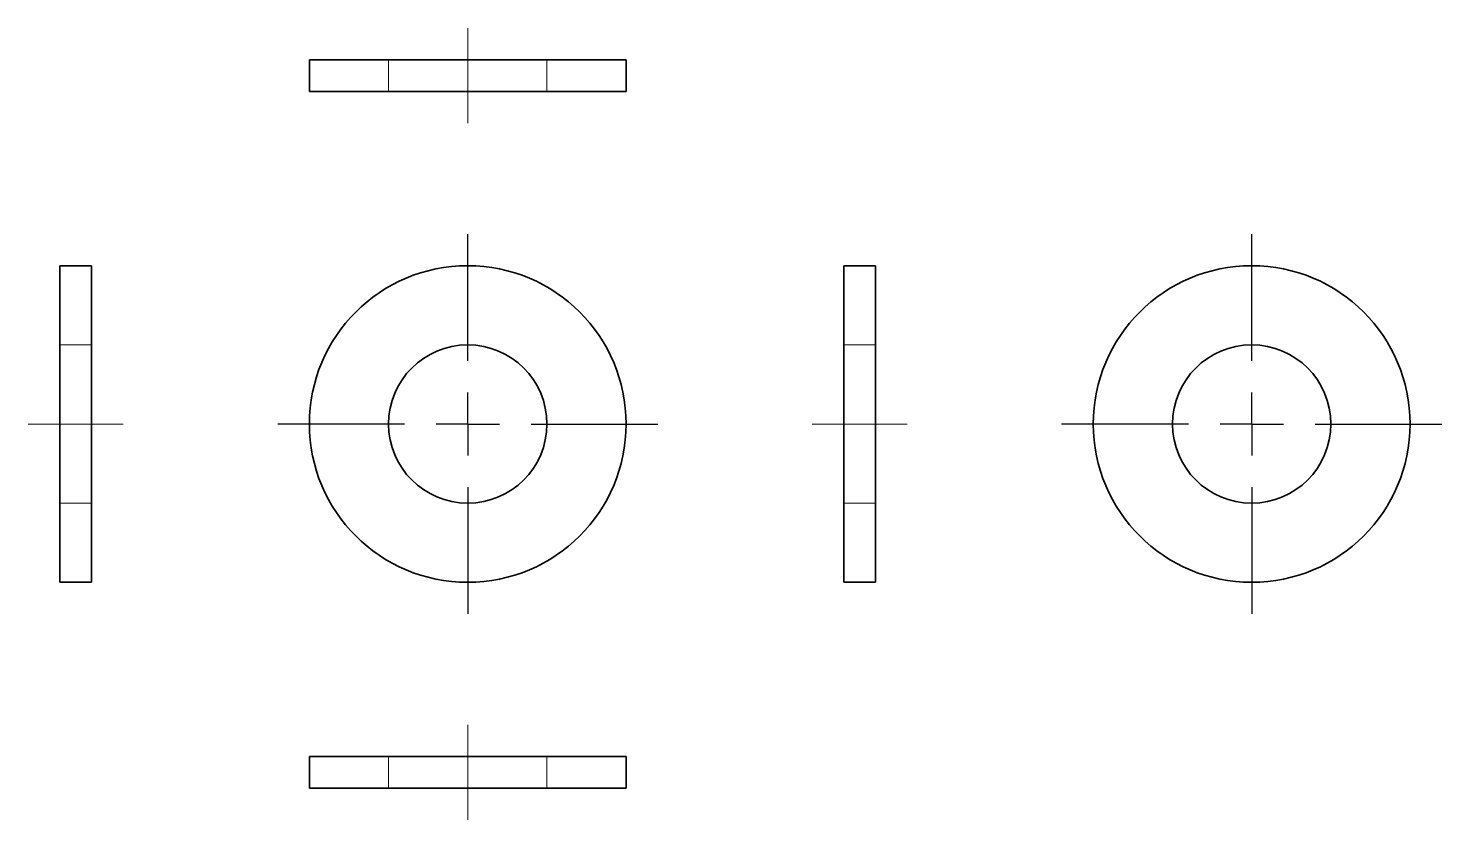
# Model space of a CAD drawing. Header units: millimetres. Extents: x 4.7 to 49.3, y 4 to 29.
import ezdxf

# ---------------------------------------------------------------- set-up
doc = ezdxf.new("R2010")
doc.units = ezdxf.units.MM
doc.linetypes.add('CENTERX2', pattern=[20.32, 12.7, -2.54, 2.54, -2.54])
doc.linetypes.add('HIDDEN', pattern=[1.905, 1.27, -0.635])
doc.layers.add('细实线层', color=7, linetype='Continuous')

# ---------------------------------------------------------------- blocks, each defined once
blk = doc.blocks.new('SW_CENTERMARKSYMBOL_0')
at = {"layer": '细实线层', "color": 0}
for p, q in [((0, 2), (0, 6)), ((0, 0), (0, 1)), ((-2, 0), (-6, 0)), ((0, 0), (-1, 0)), ((0, 0), (0, -1)), ((0, 0), (1, 0)), ((2, 0), (6, 0)), ((0, -2), (0, -6))]:
    blk.add_line(p, q, dxfattribs=at)
blk = doc.blocks.new('SW_CENTERMARKSYMBOL_1')
at = {"layer": '细实线层', "color": 0}
for p, q in [((0, 2), (0, 6)), ((0, 0), (0, 1)), ((-2, 0), (-6, 0)), ((0, 0), (-1, 0)), ((0, 0), (0, -1)), ((0, 0), (1, 0)), ((2, 0), (6, 0)), ((0, -2), (0, -6))]:
    blk.add_line(p, q, dxfattribs=at)

msp = doc.modelspace()

# ---------------------------------------------------------------- linework, layer by layer
at = {"color": 7, "linetype": 'Continuous', "lineweight": 35}
for p, q in [((13.5625, 28), (13.5625, 27)), ((23.5625, 28), (13.5625, 28)), ((23.5625, 27), (23.5625, 28)), ((23.5625, 27), (13.5625, 27)), ((6.6875, 21.5), (5.6875, 21.5)), ((5.6875, 21.5), (5.6875, 11.5)), ((6.6875, 21.5), (6.6875, 11.5)), ((31.4375, 21.5), (30.4375, 21.5)), ((30.4375, 16.5), (30.4375, 21.5)), ((31.4375, 16.5), (31.4375, 21.5)), ((30.4375, 11.5), (30.4375, 16.5)), ((31.4375, 11.5), (31.4375, 16.5)), ((5.6875, 11.5), (6.6875, 11.5)), ((30.4375, 11.5), (31.4375, 11.5)), ((13.5625, 6), (13.5625, 5)), ((13.5625, 6), (23.5625, 6)), ((23.5625, 5), (23.5625, 6)), ((13.5625, 5), (23.5625, 5))]:
    msp.add_line(p, q, dxfattribs=at)
at = {"color": 7, "linetype": 'HIDDEN', "lineweight": 18}
for p, q in [((16.0625, 28), (16.0625, 27)), ((21.0625, 27), (21.0625, 28)), ((6.6875, 19), (5.6875, 19)), ((31.4375, 19), (30.4375, 19)), ((5.6875, 14), (6.6875, 14)), ((30.4375, 14), (31.4375, 14)), ((16.0625, 6), (16.0625, 5)), ((21.0625, 5), (21.0625, 6))]:
    msp.add_line(p, q, dxfattribs=at)
at = {"color": 7, "linetype": 'Continuous', "lineweight": 35}
for centre, radius in [((18.5625, 16.5), 5), ((43.3125, 16.5), 5), ((18.5625, 16.5), 2.5), ((43.3125, 16.5), 2.5)]:
    msp.add_circle(centre, radius, dxfattribs=at)
at = {"layer": '细实线层', "linetype": 'CENTERX2', "lineweight": 18}
for p, q in [((18.5625, 26), (18.5625, 29)), ((7.6875, 16.5), (4.6875, 16.5)), ((29.4375, 16.5), (32.4375, 16.5)), ((18.5625, 7), (18.5625, 4))]:
    msp.add_line(p, q, dxfattribs=at)

# ---------------------------------------------------------------- block references
at = {"layer": '细实线层'}
for name, p in [('SW_CENTERMARKSYMBOL_0', (18.5625, 16.5)), ('SW_CENTERMARKSYMBOL_1', (43.3125, 16.5))]:
    msp.add_blockref(name, p, dxfattribs=at)

doc.saveas('drawing.dxf')
